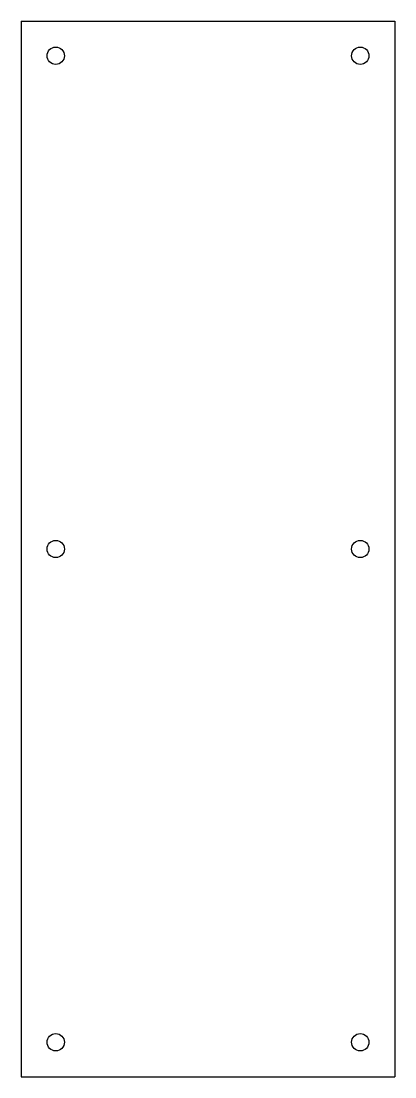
# Model space of a CAD drawing. Extents: x -54 to 54, y -152 to 152.
import ezdxf

# ---------------------------------------------------------------- set-up
doc = ezdxf.new("R2010")
doc.units = 0
doc.header["$MEASUREMENT"] = 0
doc.layers.add('VISIBLE', color=7, linetype='CONTINUOUS')

msp = doc.modelspace()

# ---------------------------------------------------------------- linework, layer by layer
at = {"layer": 'VISIBLE'}
for p, q in [((-53.975, 152.4), (53.975, 152.4)), ((-53.975, 152.4), (-53.975, -152.4)), ((53.975, 152.4), (53.975, -152.4)), ((-53.975, -152.4), (53.975, -152.4))]:
    msp.add_line(p, q, dxfattribs=at)
for centre in [(-43.975, 142.4), (43.975, 142.4), (-43.975, 0), (43.975, 0), (-43.975, -142.4), (43.975, -142.4)]:
    msp.add_circle(centre, 2.5, dxfattribs=at)

doc.saveas('drawing.dxf')
